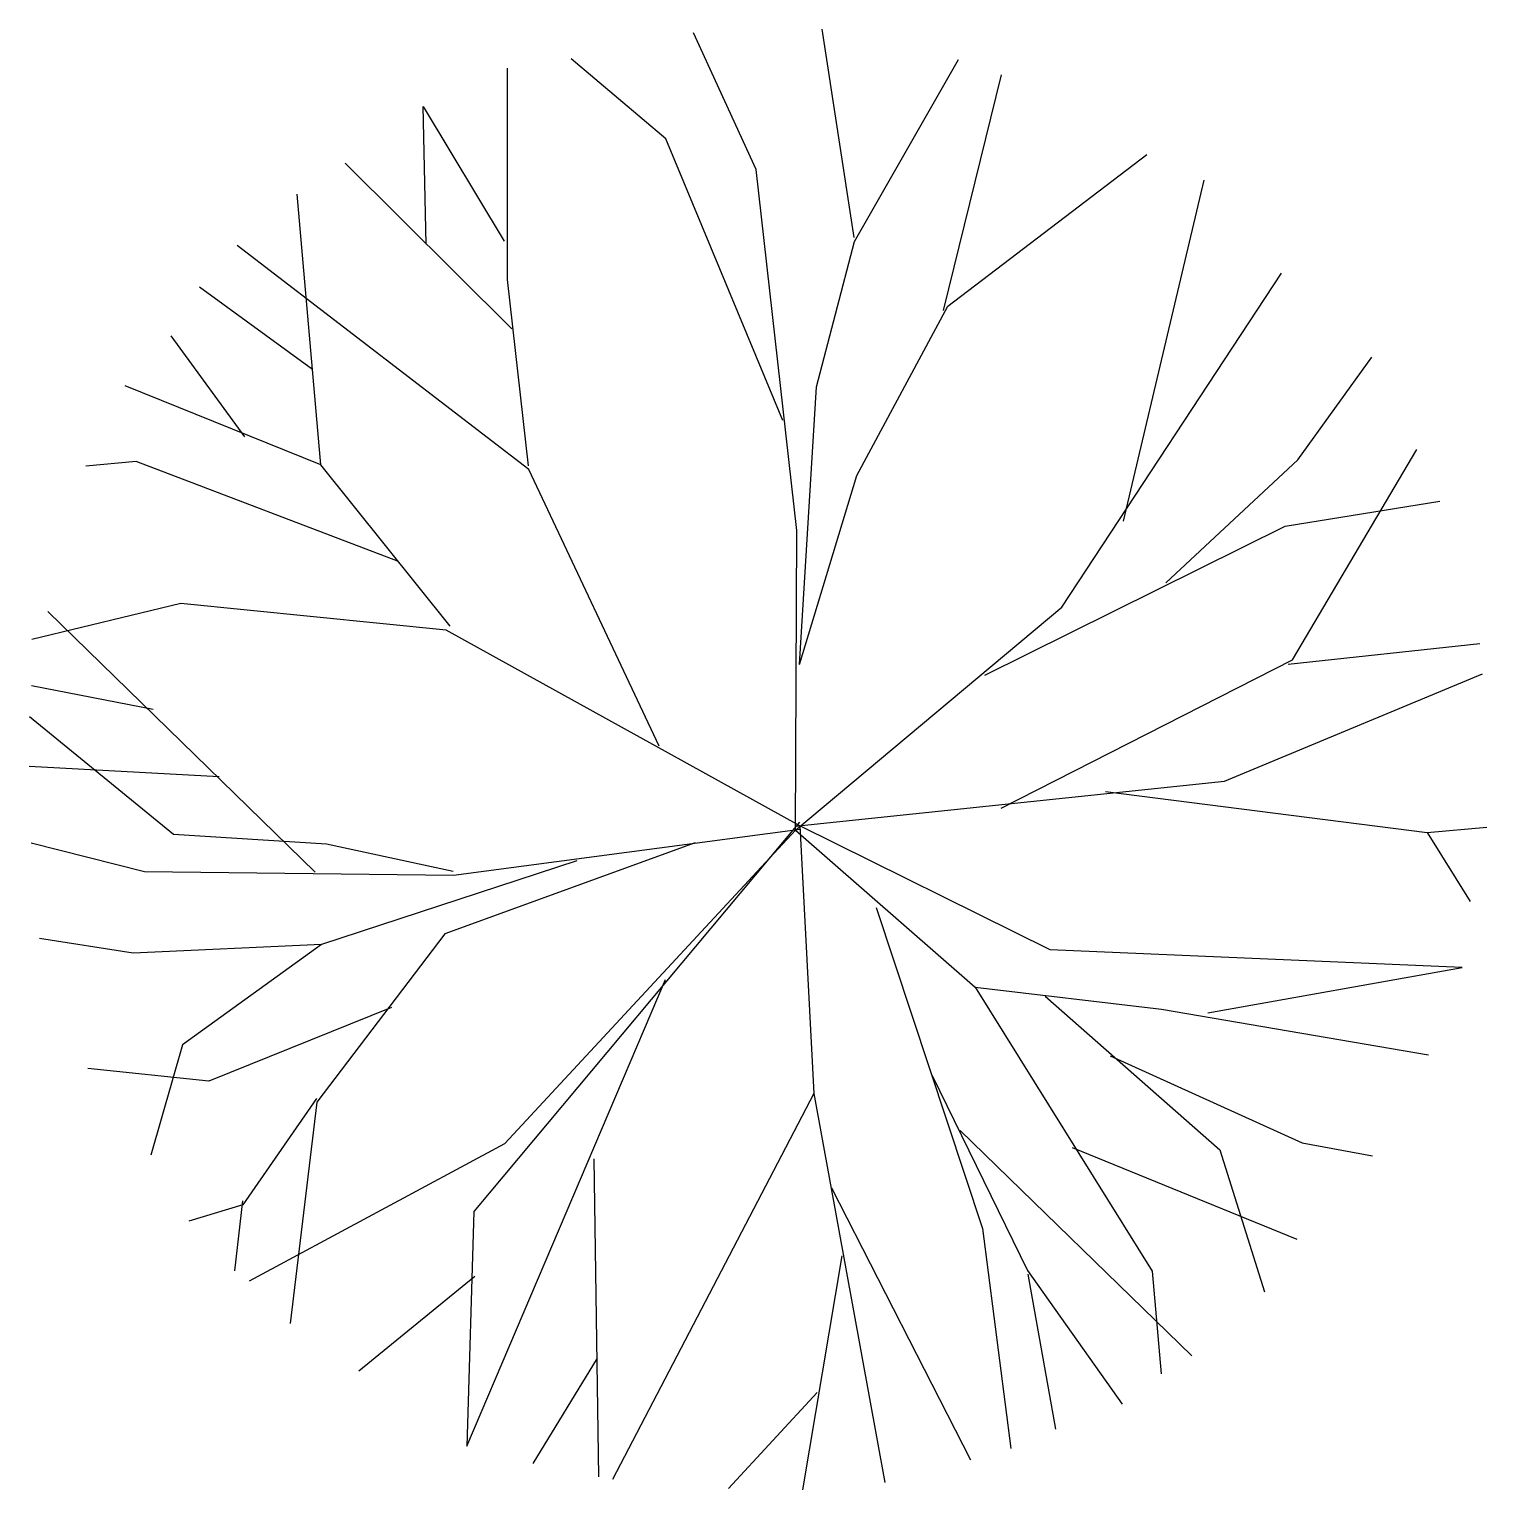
# Model space of a CAD drawing. Extents: x -2.1 to 1.9, y -1.83 to 2.18.
import ezdxf

# ---------------------------------------------------------------- set-up
doc = ezdxf.new("R2010")
doc.units = 0
doc.header["$LTSCALE"] = 0.0006
doc.header["$MEASUREMENT"] = 0
doc.layers.get('0').update_dxf_attribs({"linetype": 'CONTINUOUS'})

msp = doc.modelspace()

# ---------------------------------------------------------------- linework, layer by layer
for p, q in [((-0.1032, 1.7931), (-0.2751, 2.1676)), ((0.1661, 1.6061), (0.0782, 2.1775)), ((-0.3508, 1.8767), (-0.6103, 2.0962)), ((0.167, 1.5956), (0.4522, 2.0944)), ((-0.785, 1.4913), (-0.7851, 2.0704)), ((0.4112, 1.4064), (0.5697, 2.052)), ((-1.0084, 1.5876), (-1.0162, 1.9659)), ((-1.0162, 1.9659), (-0.7942, 1.5958)), ((-0.0303, 1.1046), (-0.3508, 1.8767)), ((-0.7731, 1.3555), (-1.2303, 1.8103)), ((0.4228, 1.418), (0.9682, 1.8342)), ((0.0087, 0.8027), (-0.1032, 1.7931)), ((0.9044, 0.8284), (1.1261, 1.7638)), ((0.0628, 1.197), (0.167, 1.5956)), ((-0.7277, 0.9804), (-0.785, 1.4913)), ((-1.3199, 1.2445), (-1.6305, 1.47)), ((0.1726, 0.9539), (0.4228, 1.418)), ((-1.506, 1.0597), (-1.7074, 1.3369)), ((1.3829, 0.9966), (1.586, 1.2776)), ((-1.297, 0.9832), (-1.8344, 1.1994)), ((0.0156, 0.4348), (0.0628, 1.197)), ((1.3677, 0.4478), (1.7092, 1.0251)), ((-1.8036, 0.9916), (-1.9417, 0.9795)), ((-1.0841, 0.7176), (-1.8036, 0.9916)), ((1.0203, 0.6595), (1.3829, 0.9966)), ((0.0156, 0.4348), (0.1726, 0.9539)), ((1.3482, 0.8146), (1.7722, 0.8832)), ((0.0047, -0.0189), (0.0087, 0.8027)), ((0.5241, 0.4055), (1.3482, 0.8146)), ((-1.3131, -0.1342), (-2.0459, 0.5808)), ((1.356, 0.4362), (1.8823, 0.4928)), ((0.5686, 0.0409), (1.3677, 0.4478)), ((1.1817, 0.1156), (1.8896, 0.4092)), ((-1.7567, 0.3113), (-2.0913, 0.3768)), ((-1.7015, -0.0313), (-2.0965, 0.2921)), ((-1.5762, 0.127), (-2.0972, 0.1551)), ((0.0038, -0.0085), (1.1817, 0.1156)), ((0.8554, 0.0871), (1.7379, -0.0252)), ((0.0155, 0.0031), (-0.8775, -1.0648)), ((-1.2818, -0.0578), (-1.7015, -0.0313)), ((0.0173, -0.0178), (-0.9329, -0.1431)), ((0.0047, -0.0189), (0.4977, -0.4496)), ((0.7037, -0.3474), (0.0164, -0.0074)), ((0.0164, -0.0074), (0.0553, -0.741)), ((1.7379, -0.0252), (1.901, -0.011)), ((1.7379, -0.0252), (1.8556, -0.215)), ((-1.7811, -0.1331), (-2.0914, -0.0549)), ((-0.9338, -0.1326), (-1.2818, -0.0578)), ((-0.2705, -0.0536), (-0.9568, -0.3031)), ((-0.5949, -0.103), (-1.2957, -0.3328)), ((-0.9329, -0.1431), (-1.7811, -0.1331)), ((0.2257, -0.2313), (0.5176, -1.1112)), ((-1.8121, -0.3569), (-2.0686, -0.3162)), ((-0.9568, -0.3031), (-1.3084, -0.7656)), ((-1.2957, -0.3328), (-1.8121, -0.3569)), ((-1.2957, -0.3328), (-1.6763, -0.6082)), ((1.8335, -0.3959), (0.7037, -0.3474)), ((1.1362, -0.5201), (1.8335, -0.3959)), ((-0.8971, -1.7088), (-0.3514, -0.4291)), ((0.4977, -0.4496), (1.0089, -0.5102)), ((0.4977, -0.4496), (0.9832, -1.2284)), ((0.6896, -0.4749), (1.1691, -0.8963)), ((-1.1035, -0.5055), (-1.6044, -0.7072)), ((1.0089, -0.5102), (1.7407, -0.6357)), ((-1.6763, -0.6082), (-1.7636, -0.9107)), ((0.8683, -0.6383), (1.395, -0.8765)), ((-1.6044, -0.7072), (-1.9362, -0.6731)), ((0.3798, -0.6916), (0.6416, -1.2267)), ((-1.3093, -0.7551), (-1.5115, -1.0466)), ((0.0553, -0.741), (-0.497, -1.8001)), ((0.0553, -0.741), (0.2498, -1.8085)), ((-1.3084, -0.7656), (-1.3818, -1.3721)), ((0.4562, -0.8428), (1.092, -1.461)), ((1.395, -0.8765), (1.5878, -0.9123)), ((-0.5487, -0.9202), (-0.5356, -1.793)), ((0.7638, -0.8896), (1.3802, -1.141)), ((1.1691, -0.8963), (1.2917, -1.2856)), ((0.1032, -1), (0.4846, -1.7458)), ((-1.5124, -1.0361), (-1.5336, -1.2275)), ((-1.5115, -1.0466), (-1.6593, -1.0911)), ((-0.8775, -1.0648), (-0.8971, -1.7088)), ((0.5176, -1.1112), (0.5958, -1.715)), ((0.1322, -1.187), (0.0239, -1.8282)), ((0.6416, -1.2267), (0.9013, -1.5935)), ((0.6425, -1.2372), (0.7176, -1.6623)), ((0.9832, -1.2284), (1.0079, -1.5105)), ((-0.8746, -1.2435), (-1.1933, -1.5031)), ((-0.5389, -1.4669), (-0.7159, -1.7561)), ((0.0638, -1.5615), (-0.1787, -1.8249))]:
    msp.add_line(p, q)
for points in [[(-0.9421, 0.5405), (-1.297, 0.9832), (-1.3619, 1.7251)], [(-0.3695, 0.2115), (-0.7268, 0.97), (-1.5267, 1.5843)], [(-1.4932, -1.2555), (-0.7927, -0.8784), (0.0047, -0.0189), (0.7353, 0.5925), (1.3381, 1.5086)], [(0.0164, -0.0074), (-0.9537, 0.5289), (-1.681, 0.6022), (-2.0897, 0.5033)]]:
    msp.add_lwpolyline(points)

doc.saveas('drawing.dxf')
